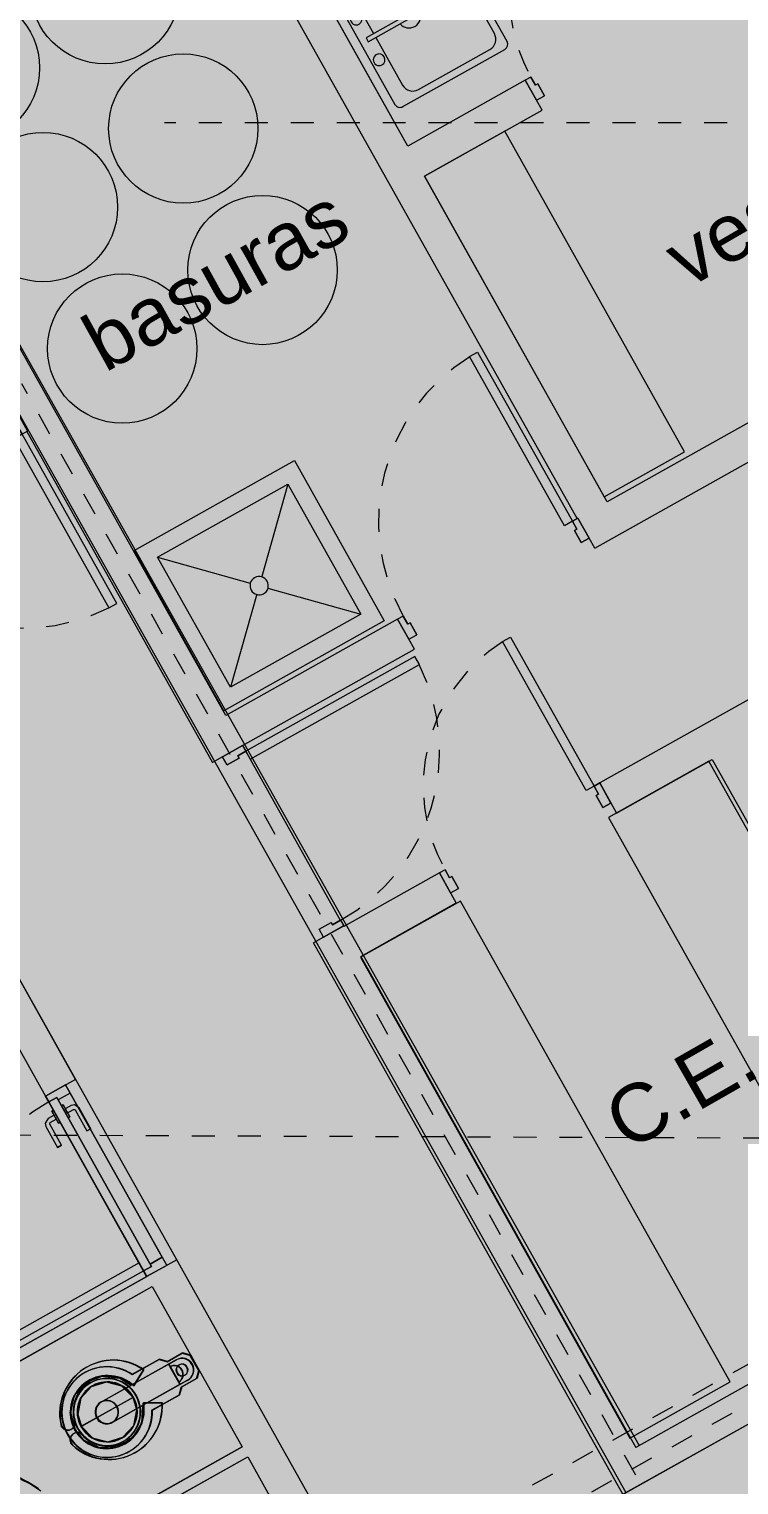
# Model space of a CAD drawing. Header units: metres. Extents: x -11.7 to 73.2, y 41.7 to 99.3.
# Drawn here: x -0.09 to 3, y 49.91 to 56.25 of the extents above; entities that cross this region are included whole.
import ezdxf

# ---------------------------------------------------------------- set-up
doc = ezdxf.new("R2010")
doc.units = ezdxf.units.M
for name, pattern in [('Dash dot', [0.015875, 0.00635, -0.004763, 0, -0.004763]), ('LineaDiscontinua-1_5mm', [0.003, 0.0015, -0.0015]), ('LíneaDeRejilla', [0.021, 0.012, -0.003, 0.003, -0.003]), ('Oculto', [0.006, 0.004, -0.002])]:
    doc.linetypes.add(name, pattern=pattern)
for name, color, linetype, lineweight in [('A-DETL', 3, 'Continuous', 5), ('A-DETL-3', 151, 'Continuous', 5), ('A-DETL-GENF', 92, 'Continuous', 5), ('A-DETL-LNOC', 90, 'Oculto', 5), ('A-GENM', 13, 'Continuous', 5), ('A-MURO', 113, 'Continuous', 9), ('A-MURO-ACHU', 111, 'Continuous', 9), ('A-PISO', 51, 'Continuous', 9), ('A-PISO-ACHU', 8, 'Continuous', 9), ('A-PUER', 31, 'Continuous', 5), ('A-PUER-MARC', 31, 'Continuous', 5), ('A-TEXT-NOTA', 2, 'Continuous', 5), ('A-WALL', 113, 'Continuous', 18), ('H-HID-APAR', 6, 'Continuous', 5), ('S-REJI', 1, 'Continuous', 5)]:
    doc.layers.add(name, color=color, linetype=linetype, lineweight=lineweight)
doc.styles.add('Arial_3', font='arial.ttf', dxfattribs={"height": 0.25})

# ---------------------------------------------------------------- blocks, each defined once
blk = doc.blocks.new('Puerta-Batiente-HojaLisa - 900x2200-1042033-Nivel 1')
at = {"layer": 'A-PUER'}
for p, q in [((-0.382, 0.919), (-0.422, 0.919)), ((-0.422, 0.919), (-0.422, 0.075)), ((-0.382, 0.075), (-0.382, 0.919)), ((-0.422, 0.075), (-0.382, 0.075)), ((0.422, 0.075), (-0.422, 0.075)), ((-0.422, 0.075), (-0.422, 0.075)), ((-0.422, 0.075), (0.422, 0.075)), ((-0.422, 0.075), (-0.422, 0.035)), ((-0.422, 0.075), (-0.422, 0.035)), ((0.422, 0.075), (0.422, 0.075)), ((0.422, 0.035), (0.422, 0.075)), ((0.422, 0.075), (0.422, 0.035)), ((0.422, 0.035), (-0.422, 0.035)), ((-0.422, 0.035), (-0.422, 0.035)), ((-0.422, 0.035), (0.422, 0.035)), ((0.422, 0.035), (0.422, 0.035))]:
    blk.add_line(p, q, dxfattribs=at)
at = {"layer": 'A-PUER', "linetype": 'LineaDiscontinua-1_5mm'}
blk.add_arc((-0.422, 0.075), 0.844, 360, 87.28354, dxfattribs=at)
at = {"layer": 'A-PUER-MARC'}
for p, q in [((-0.45, -0.025), (-0.45, 0.075)), ((-0.45, 0.075), (-0.422, 0.075)), ((-0.45, -0.025), (-0.45, 0.075)), ((-0.45, 0.075), (-0.45, 0.075)), ((-0.45, 0.075), (0.45, 0.075)), ((-0.422, 0.075), (-0.422, 0.035)), ((0.422, 0.075), (-0.422, 0.075)), ((-0.422, 0.075), (-0.422, 0.075)), ((-0.422, 0.075), (-0.422, 0.035)), ((0.422, 0.075), (0.422, 0.075)), ((0.45, 0.075), (0.422, 0.075)), ((0.422, 0.075), (0.422, 0.035)), ((0.422, 0.035), (0.422, 0.075)), ((0.45, 0.075), (0.45, -0.025)), ((0.45, 0.075), (0.45, 0.075)), ((0.45, 0.075), (0.45, -0.025)), ((-0.422, 0.035), (-0.41, 0.035)), ((-0.422, 0.035), (-0.422, 0.035)), ((-0.422, 0.035), (0.422, 0.035)), ((-0.41, 0.035), (-0.41, -0.025)), ((-0.41, 0.035), (-0.41, -0.025)), ((0.41, 0.035), (-0.41, 0.035)), ((-0.41, 0.035), (-0.41, 0.035)), ((0.41, 0.035), (0.41, 0.035)), ((0.41, -0.025), (0.41, 0.035)), ((0.422, 0.035), (0.41, 0.035)), ((0.41, -0.025), (0.41, 0.035)), ((0.422, 0.035), (0.422, 0.035)), ((-0.41, -0.025), (-0.45, -0.025)), ((0.45, -0.025), (-0.45, -0.025)), ((-0.45, -0.025), (-0.45, -0.025)), ((-0.41, -0.025), (-0.41, -0.025)), ((-0.41, -0.025), (0.41, -0.025)), ((0.41, -0.025), (0.45, -0.025)), ((0.41, -0.025), (0.41, -0.025)), ((0.45, -0.025), (0.45, -0.025))]:
    blk.add_line(p, q, dxfattribs=at)
blk = doc.blocks.new('Manija-Horizontal-SinCerradura - 120-1041476-Nivel 1')
at = {"layer": 'A-PUER'}
for p, q in [((0.12, 0), (0.12, -0.008)), ((0.12, 0), (0.18, 0)), ((0.18, 0), (0.12, 0)), ((0.18, -0.008), (0.18, 0)), ((0.12, -0.008), (0.18, -0.008)), ((0.18, -0.008), (0.12, -0.008)), ((0.14, -0.008), (0.14, -0.038)), ((0.14, -0.008), (0.16, -0.008)), ((0.16, -0.008), (0.14, -0.008)), ((0.16, -0.038), (0.16, -0.008)), ((0.27, -0.043), (0.165, -0.043)), ((0.165, -0.063), (0.27, -0.063)), ((0.27, -0.063), (0.27, -0.043)), ((0.27, -0.043), (0.27, -0.063))]:
    blk.add_line(p, q, dxfattribs=at)
at = {"layer": 'A-PUER', "flags": 128}
for points in [[(0.14, -0.038), (0.1515, -0.059), (0.165, -0.063)], [(0.165, -0.043), (0.1608, -0.0407), (0.16, -0.038)]]:
    blk.add_lwpolyline(points, dxfattribs=at)
blk = doc.blocks.new('Manija-Horizontal-SinCerradura - 120-1041475-Nivel 1')
at = {"layer": 'A-PUER'}
for p, q in [((0.12, 0.008), (0.12, 0)), ((0.12, 0.008), (0.18, 0.008)), ((0.18, 0.008), (0.12, 0.008)), ((0.12, 0), (0.18, 0)), ((0.18, 0), (0.12, 0)), ((0.14, 0.038), (0.14, 0.008)), ((0.14, 0.008), (0.16, 0.008)), ((0.16, 0.008), (0.14, 0.008)), ((0.16, 0.008), (0.16, 0.038)), ((0.27, 0.063), (0.165, 0.063)), ((0.165, 0.043), (0.27, 0.043)), ((0.18, 0), (0.18, 0.008)), ((0.27, 0.063), (0.27, 0.043)), ((0.27, 0.043), (0.27, 0.063))]:
    blk.add_line(p, q, dxfattribs=at)
at = {"layer": 'A-PUER', "flags": 128}
for points in [[(0.165, 0.063), (0.144, 0.0515), (0.14, 0.038)], [(0.16, 0.038), (0.1623, 0.0422), (0.165, 0.043)]]:
    blk.add_lwpolyline(points, dxfattribs=at)
blk = doc.blocks.new('Puerta-Batiente-HojaLisa - 600x1_400-1274801-Nivel 1')
at = {"layer": 'A-PUER'}
for p, q in [((0.272, 0.015), (-0.272, 0.015)), ((-0.272, 0.015), (-0.272, 0.015)), ((-0.272, 0.015), (0.272, 0.015)), ((-0.272, 0.015), (-0.272, -0.025)), ((-0.272, 0.015), (-0.272, -0.025)), ((0.272, 0.015), (0.272, 0.015)), ((0.272, -0.025), (0.272, 0.015)), ((0.272, 0.015), (0.272, -0.025)), ((-0.272, -0.569), (-0.272, -0.025)), ((-0.272, -0.025), (-0.232, -0.025)), ((0.272, -0.025), (-0.272, -0.025)), ((-0.272, -0.025), (-0.272, -0.025)), ((-0.272, -0.025), (0.272, -0.025)), ((-0.232, -0.025), (-0.232, -0.569)), ((0.272, -0.025), (0.272, -0.025)), ((-0.232, -0.569), (-0.272, -0.569))]:
    blk.add_line(p, q, dxfattribs=at)
at = {"layer": 'A-PUER', "linetype": 'LineaDiscontinua-1_5mm'}
blk.add_arc((-0.272, -0.025), 0.544, 274.21673, 0, dxfattribs=at)
at = {"layer": 'A-PUER-MARC'}
for p, q in [((-0.3, -0.025), (-0.3, 0.075)), ((-0.3, 0.075), (-0.26, 0.075)), ((-0.3, -0.025), (-0.3, 0.075)), ((-0.3, 0.075), (-0.3, 0.075)), ((-0.3, 0.075), (0.3, 0.075)), ((-0.26, 0.075), (-0.26, 0.015)), ((-0.26, 0.075), (-0.26, 0.075)), ((-0.26, 0.075), (-0.26, 0.015)), ((0.26, 0.075), (-0.26, 0.075)), ((0.26, 0.015), (0.26, 0.075)), ((0.3, 0.075), (0.26, 0.075)), ((0.26, 0.075), (0.26, 0.075)), ((0.26, 0.015), (0.26, 0.075)), ((0.3, 0.075), (0.3, 0.075)), ((0.3, 0.075), (0.3, -0.025)), ((0.3, 0.075), (0.3, -0.025)), ((-0.26, 0.015), (-0.272, 0.015)), ((-0.272, 0.015), (-0.272, -0.025)), ((-0.272, 0.015), (-0.272, 0.015)), ((-0.272, 0.015), (-0.272, -0.025)), ((0.272, 0.015), (-0.272, 0.015)), ((-0.26, 0.015), (-0.26, 0.015)), ((-0.26, 0.015), (0.26, 0.015)), ((0.26, 0.015), (0.26, 0.015)), ((0.26, 0.015), (0.272, 0.015)), ((0.272, 0.015), (0.272, 0.015)), ((0.272, 0.015), (0.272, -0.025)), ((0.272, -0.025), (0.272, 0.015)), ((-0.272, -0.025), (-0.3, -0.025)), ((-0.3, -0.025), (-0.3, -0.025)), ((0.3, -0.025), (-0.3, -0.025)), ((-0.272, -0.025), (-0.272, -0.025)), ((-0.272, -0.025), (0.272, -0.025)), ((0.272, -0.025), (0.272, -0.025)), ((0.272, -0.025), (0.3, -0.025)), ((0.3, -0.025), (0.3, -0.025))]:
    blk.add_line(p, q, dxfattribs=at)
blk = doc.blocks.new('M_Water Closet - Flush Valve - Floor Mounted - Public - 6_1 Lpf-1196154-Nivel 1')
at = {"layer": 'H-HID-APAR'}
for p, q in [((-0.0381, 0), (-0.0635, -0.0254)), ((-0.0635, -0.0254), (-0.0381, 0)), ((-0.0635, -0.0254), (-0.0635, -0.1016)), ((-0.0635, -0.1016), (-0.0635, -0.0254)), ((-0.0635, -0.0254), (-0.0635, -0.0254)), ((0.0381, 0), (-0.0381, 0)), ((-0.0381, 0), (0.0381, 0)), ((-0.0381, 0), (-0.0381, 0)), ((0.0635, -0.0254), (0.0381, 0)), ((0.0381, 0), (0.0635, -0.0254)), ((0.0381, 0), (0.0381, 0)), ((0.0635, -0.1016), (0.0635, -0.0254)), ((0.0635, -0.0254), (0.0635, -0.1016)), ((0.0635, -0.0254), (0.0635, -0.0254)), ((-0.0635, -0.1016), (-0.0889, -0.127)), ((-0.0889, -0.127), (-0.0635, -0.1016)), ((-0.0635, -0.1016), (-0.0635, -0.1016)), ((-0.0508, -0.2877), (-0.0508, -0.0635)), ((-0.0508, -0.0635), (-0.0508, -0.1016)), ((-0.0508, -0.4382), (-0.0508, -0.1016)), ((-0.0508, -0.1016), (0.0508, -0.1016)), ((-0.0508, -0.1016), (-0.0508, -0.1016)), ((-0.0508, -0.1016), (-0.0381, -0.1016)), ((-0.0381, -0.1016), (0.0381, -0.1016)), ((0.0381, -0.1016), (0.0508, -0.1016)), ((0.0508, -0.0635), (0.0508, -0.2877)), ((0.0508, -0.1016), (0.0508, -0.0635)), ((0.0508, -0.1016), (0.0508, -0.4382)), ((0.0508, -0.1016), (0.0508, -0.1016)), ((0.0889, -0.127), (0.0635, -0.1016)), ((0.0635, -0.1016), (0.0889, -0.127)), ((0.0635, -0.1016), (0.0635, -0.1016)), ((-0.0889, -0.127), (-0.0889, -0.2625)), ((-0.0889, -0.2625), (-0.0889, -0.127)), ((-0.0889, -0.127), (-0.0889, -0.127)), ((0.0889, -0.2625), (0.0889, -0.127)), ((0.0889, -0.127), (0.0889, -0.2625)), ((0.0889, -0.127), (0.0889, -0.127)), ((-0.0429, -0.281), (-0.0825, -0.2088)), ((-0.0825, -0.2088), (-0.0429, -0.281)), ((-0.0825, -0.2088), (-0.0825, -0.2088)), ((0.0826, -0.2088), (0.0429, -0.281)), ((0.0429, -0.281), (0.0826, -0.2088)), ((0.0826, -0.2088), (0.0826, -0.2088)), ((-0.0889, -0.2625), (-0.0889, -0.2625)), ((-0.0508, -0.4382), (-0.0508, -0.2877)), ((-0.0429, -0.281), (-0.0429, -0.281)), ((0.0429, -0.281), (0.0429, -0.281)), ((0.0508, -0.2877), (0.0508, -0.4382)), ((0.0889, -0.2625), (0.0889, -0.2625)), ((-0.0324, -0.5807), (-0.0324, -0.5807)), ((0.0324, -0.5807), (0.0324, -0.5807))]:
    blk.add_line(p, q, dxfattribs=at)
at = {"layer": 'H-HID-APAR', "flags": 128}
for points in [[(0, -0.5969), (-0.0747, -0.5782), (-0.1318, -0.5266), (-0.1579, -0.4542), (-0.1469, -0.378), (-0.1013, -0.3159), (-0.0508, -0.2877)], [(0, -0.3064), (-0.067, -0.325), (-0.1149, -0.3754), (-0.13, -0.4434), (-0.1079, -0.5093), (-0.055, -0.5545), (0, -0.5667)], [(0.0508, -0.2877), (0.1156, -0.3293), (0.1532, -0.3965), (0.1548, -0.4735), (0.1199, -0.5422), (0.0569, -0.5864), (0, -0.5969)], [(0, -0.3064), (0, -0.5667)], [(0, -0.5667), (0.067, -0.5481), (0.1149, -0.4977), (0.13, -0.4298), (0.1079, -0.3638), (0.055, -0.3186), (0, -0.3064)]]:
    blk.add_lwpolyline(points, dxfattribs=at)
at = {"layer": 'H-HID-APAR'}
for centre, radius, start, end in [((0, -0.0635), 0.0508, 0, 180), ((0, -0.0635), 0.0508, 0, 180), ((0, -0.0635), 0.0254, 360, 180), ((0, -0.0635), 0.0254, 0, 180), ((0, -0.1016), 0.0381, 0, 180), ((0, -0.0635), 0.0254, 180, 360), ((0, -0.0635), 0.0254, 180, 0), ((0.0187, -0.4177), 0.2322, 115.8609, 252.57414), ((0.0187, -0.4177), 0.2322, 115.8609, 252.57414), ((-0.0187, -0.4177), 0.2322, 287.42586, 64.1391), ((-0.0187, -0.4177), 0.2322, 287.42586, 64.1391), ((0, -0.4382), 0.1969, 116.84721, 63.15279), ((0, -0.4382), 0.1969, 116.84721, 63.15279), ((0, -0.4382), 0.1588, 108.66292, 270), ((0.0024, -0.4294), 0.1552, 106.96329, 257.03671), ((0.0024, -0.4294), 0.1552, 106.96329, 257.03671), ((0, -0.4382), 0.146, 0, 180), ((0, -0.4382), 0.1461, 360, 180), ((0, -0.4366), 0.1302, 90, 270), ((0, -0.4382), 0.1587, 270, 71.33708), ((0, -0.4366), 0.1302, 270, 90), ((-0.0024, -0.4294), 0.1552, 282.96329, 73.03671), ((-0.0024, -0.4294), 0.1552, 282.96329, 73.03671), ((0, -0.4382), 0.146, 180, 0), ((0, -0.4382), 0.1461, 180, 360), ((0, -0.4382), 0.0508, 180, 0), ((0, -0.4382), 0.0508, 180, 0), ((0, -0.4382), 0.05, 360, 180), ((0, -0.4382), 0.05, 0, 180), ((0, -0.4382), 0.05, 180, 360), ((0, -0.4382), 0.05, 180, 0), ((-0.0416, -0.61), 0.0307, 252.57414, 72.57414), ((-0.0416, -0.61), 0.0307, 252.57414, 72.57414), ((0.0416, -0.61), 0.0307, 107.42586, 287.42586), ((0.0416, -0.61), 0.0307, 107.42586, 287.42586)]:
    blk.add_arc(centre, radius, start, end, dxfattribs=at)
blk = doc.blocks.new('Puerta-Batiente-ConVentanaSuperior - 900x2200-HojaConDilataciones_3_-V19-Nivel 1')
at = {"layer": 'A-PUER'}
for p, q in [((-0.382, 0.919), (-0.422, 0.919)), ((-0.422, 0.919), (-0.422, 0.075)), ((-0.382, 0.075), (-0.382, 0.919)), ((-0.422, 0.075), (-0.382, 0.075))]:
    blk.add_line(p, q, dxfattribs=at)
at = {"layer": 'A-PUER', "linetype": 'LineaDiscontinua-1_5mm'}
blk.add_arc((-0.422, 0.075), 0.844, 360, 87.28354, dxfattribs=at)
at = {"layer": 'A-PUER-MARC', "lineweight": 9}
for p, q in [((-0.45, -0.025), (-0.45, 0.075)), ((-0.45, 0.075), (-0.422, 0.075)), ((-0.422, 0.075), (-0.422, 0.035)), ((0.422, 0.035), (0.422, 0.075)), ((0.422, 0.075), (0.45, 0.075)), ((0.45, 0.075), (0.45, -0.025)), ((-0.422, 0.035), (-0.41, 0.035)), ((-0.41, 0.035), (-0.41, -0.025)), ((0.41, 0.035), (0.422, 0.035)), ((0.41, -0.025), (0.41, 0.035)), ((-0.41, -0.025), (-0.45, -0.025)), ((0.45, -0.025), (0.41, -0.025))]:
    blk.add_line(p, q, dxfattribs=at)
at = {"layer": 'A-PUER-MARC'}
for p, q in [((-0.45, 0.075), (-0.422, 0.075)), ((-0.45, 0.075), (-0.45, 0.075)), ((-0.45, -0.025), (-0.45, 0.075)), ((-0.422, 0.075), (-0.422, 0.075)), ((-0.422, 0.035), (-0.422, 0.075)), ((0.422, 0.075), (0.45, 0.075)), ((0.422, 0.075), (0.422, 0.075)), ((0.422, 0.075), (0.422, 0.035)), ((0.45, 0.075), (0.45, 0.075)), ((0.45, -0.025), (0.45, 0.075)), ((-0.41, 0.035), (-0.422, 0.035)), ((-0.422, 0.035), (-0.422, 0.035)), ((-0.41, -0.025), (-0.41, 0.035)), ((-0.41, 0.035), (-0.41, 0.035)), ((0.41, -0.025), (0.41, 0.035)), ((0.422, 0.035), (0.41, 0.035)), ((0.41, 0.035), (0.41, 0.035)), ((0.422, 0.035), (0.422, 0.035)), ((-0.45, -0.025), (-0.45, -0.025)), ((-0.41, -0.025), (-0.45, -0.025)), ((-0.41, -0.025), (-0.41, -0.025)), ((0.41, -0.025), (0.41, -0.025)), ((0.45, -0.025), (0.41, -0.025)), ((0.45, -0.025), (0.45, -0.025))]:
    blk.add_line(p, q, dxfattribs=at)
blk = doc.blocks.new('2D-DilatacionPuertas - Lineal-V20-Nivel 1')
at = {"layer": 'A-GENM'}
blk.add_line((-0.0003, 51.5805), (0.4124, 50.8443), dxfattribs=at)
blk = doc.blocks.new('Puerta-Batiente-HojaLisa - 600x1_400-V14-Nivel 1')
at = {"layer": 'A-PUER'}
for p, q in [((-0.272, -0.569), (-0.272, -0.025)), ((-0.272, -0.025), (-0.232, -0.025)), ((-0.232, -0.025), (-0.232, -0.569)), ((-0.232, -0.569), (-0.272, -0.569))]:
    blk.add_line(p, q, dxfattribs=at)
at = {"layer": 'A-PUER', "linetype": 'LineaDiscontinua-1_5mm'}
blk.add_arc((-0.272, -0.025), 0.544, 274.21673, 0, dxfattribs=at)
at = {"layer": 'A-PUER-MARC', "lineweight": 9}
for p, q in [((-0.26, 0.075), (-0.3, 0.075)), ((-0.3, 0.075), (-0.3, -0.025)), ((-0.26, 0.015), (-0.26, 0.075)), ((0.3, 0.075), (0.26, 0.075)), ((0.26, 0.075), (0.26, 0.015)), ((0.3, -0.025), (0.3, 0.075)), ((-0.272, -0.025), (-0.272, 0.015)), ((-0.272, 0.015), (-0.26, 0.015)), ((0.26, 0.015), (0.272, 0.015)), ((0.272, 0.015), (0.272, -0.025)), ((-0.3, -0.025), (-0.272, -0.025)), ((0.272, -0.025), (0.3, -0.025))]:
    blk.add_line(p, q, dxfattribs=at)
at = {"layer": 'A-PUER-MARC'}
for p, q in [((-0.3, -0.025), (-0.3, 0.075)), ((-0.3, 0.075), (-0.26, 0.075)), ((-0.3, 0.075), (-0.3, 0.075)), ((-0.26, 0.075), (-0.26, 0.015)), ((-0.26, 0.075), (-0.26, 0.075)), ((0.26, 0.015), (0.26, 0.075)), ((0.3, 0.075), (0.26, 0.075)), ((0.26, 0.075), (0.26, 0.075)), ((0.3, 0.075), (0.3, 0.075)), ((0.3, 0.075), (0.3, -0.025)), ((-0.26, 0.015), (-0.272, 0.015)), ((-0.272, 0.015), (-0.272, -0.025)), ((-0.272, 0.015), (-0.272, 0.015)), ((-0.26, 0.015), (-0.26, 0.015)), ((0.26, 0.015), (0.26, 0.015)), ((0.26, 0.015), (0.272, 0.015)), ((0.272, 0.015), (0.272, 0.015)), ((0.272, -0.025), (0.272, 0.015)), ((-0.272, -0.025), (-0.3, -0.025)), ((-0.3, -0.025), (-0.3, -0.025)), ((-0.272, -0.025), (-0.272, -0.025)), ((0.272, -0.025), (0.272, -0.025)), ((0.272, -0.025), (0.3, -0.025)), ((0.3, -0.025), (0.3, -0.025))]:
    blk.add_line(p, q, dxfattribs=at)
blk = doc.blocks.new('M_Water Closet - Flush Valve - Floor Mounted - Public - 6_1 Lpf-V12-Nivel 1')
at = {"layer": 'H-HID-APAR'}
for p, q in [((-0.0381, 0), (-0.0635, -0.0254)), ((-0.0635, -0.0254), (-0.0381, 0)), ((-0.0635, -0.0254), (-0.0635, -0.1016)), ((-0.0635, -0.1016), (-0.0635, -0.0254)), ((-0.0635, -0.0254), (-0.0635, -0.0254)), ((0.0381, 0), (-0.0381, 0)), ((-0.0381, 0), (0.0381, 0)), ((-0.0381, 0), (-0.0381, 0)), ((0.0635, -0.0254), (0.0381, 0)), ((0.0381, 0), (0.0635, -0.0254)), ((0.0381, 0), (0.0381, 0)), ((0.0635, -0.1016), (0.0635, -0.0254)), ((0.0635, -0.0254), (0.0635, -0.1016)), ((0.0635, -0.0254), (0.0635, -0.0254)), ((-0.0635, -0.1016), (-0.0889, -0.127)), ((-0.0889, -0.127), (-0.0635, -0.1016)), ((-0.0635, -0.1016), (-0.0635, -0.1016)), ((-0.0508, -0.2877), (-0.0508, -0.0635)), ((-0.0508, -0.0635), (-0.0508, -0.1016)), ((-0.0508, -0.4382), (-0.0508, -0.1016)), ((-0.0508, -0.1016), (0.0508, -0.1016)), ((-0.0508, -0.1016), (-0.0508, -0.1016)), ((-0.0508, -0.1016), (-0.0381, -0.1016)), ((-0.0381, -0.1016), (0.0381, -0.1016)), ((0.0381, -0.1016), (0.0508, -0.1016)), ((0.0508, -0.0635), (0.0508, -0.2877)), ((0.0508, -0.1016), (0.0508, -0.0635)), ((0.0508, -0.1016), (0.0508, -0.4382)), ((0.0508, -0.1016), (0.0508, -0.1016)), ((0.0889, -0.127), (0.0635, -0.1016)), ((0.0635, -0.1016), (0.0889, -0.127)), ((0.0635, -0.1016), (0.0635, -0.1016)), ((-0.0889, -0.127), (-0.0889, -0.2625)), ((-0.0889, -0.2625), (-0.0889, -0.127)), ((-0.0889, -0.127), (-0.0889, -0.127)), ((0.0889, -0.2625), (0.0889, -0.127)), ((0.0889, -0.127), (0.0889, -0.2625)), ((0.0889, -0.127), (0.0889, -0.127)), ((-0.0429, -0.281), (-0.0825, -0.2088)), ((-0.0825, -0.2088), (-0.0429, -0.281)), ((-0.0825, -0.2088), (-0.0825, -0.2088)), ((0.0826, -0.2088), (0.0429, -0.281)), ((0.0429, -0.281), (0.0826, -0.2088)), ((0.0826, -0.2088), (0.0826, -0.2088)), ((-0.0889, -0.2625), (-0.0889, -0.2625)), ((-0.0508, -0.4382), (-0.0508, -0.2877)), ((-0.0429, -0.281), (-0.0429, -0.281)), ((0.0429, -0.281), (0.0429, -0.281)), ((0.0508, -0.2877), (0.0508, -0.4382)), ((0.0889, -0.2625), (0.0889, -0.2625)), ((-0.0324, -0.5807), (-0.0324, -0.5807)), ((0.0324, -0.5807), (0.0324, -0.5807))]:
    blk.add_line(p, q, dxfattribs=at)
at = {"layer": 'H-HID-APAR', "flags": 128}
for points in [[(0, -0.5969), (-0.0747, -0.5782), (-0.1318, -0.5266), (-0.1579, -0.4542), (-0.1469, -0.378), (-0.1013, -0.3159), (-0.0508, -0.2877)], [(0, -0.3064), (-0.067, -0.325), (-0.1149, -0.3754), (-0.13, -0.4434), (-0.1079, -0.5093), (-0.055, -0.5545), (0, -0.5667)], [(0.0508, -0.2877), (0.1156, -0.3293), (0.1532, -0.3965), (0.1548, -0.4735), (0.1199, -0.5422), (0.0569, -0.5864), (0, -0.5969)], [(0, -0.3064), (0, -0.5667)], [(0, -0.5667), (0.067, -0.5481), (0.1149, -0.4977), (0.13, -0.4298), (0.1079, -0.3638), (0.055, -0.3186), (0, -0.3064)]]:
    blk.add_lwpolyline(points, dxfattribs=at)
at = {"layer": 'H-HID-APAR'}
for centre, radius, start, end in [((0, -0.0635), 0.0508, 0, 180), ((0, -0.0635), 0.0508, 0, 180), ((0, -0.0635), 0.0254, 360, 180), ((0, -0.0635), 0.0254, 0, 180), ((0, -0.1016), 0.0381, 0, 180), ((0, -0.0635), 0.0254, 180, 360), ((0, -0.0635), 0.0254, 180, 0), ((0.0187, -0.4177), 0.2322, 115.8609, 252.57414), ((0.0187, -0.4177), 0.2322, 115.8609, 252.57414), ((-0.0187, -0.4177), 0.2322, 287.42586, 64.1391), ((-0.0187, -0.4177), 0.2322, 287.42586, 64.1391), ((0, -0.4382), 0.1969, 116.84721, 63.15279), ((0, -0.4382), 0.1969, 116.84721, 63.15279), ((0, -0.4382), 0.1588, 108.66292, 270), ((0.0024, -0.4294), 0.1552, 106.96329, 257.03671), ((0.0024, -0.4294), 0.1552, 106.96329, 257.03671), ((0, -0.4382), 0.146, 0, 180), ((0, -0.4382), 0.1461, 360, 180), ((0, -0.4366), 0.1302, 90, 270), ((0, -0.4382), 0.1587, 270, 71.33708), ((0, -0.4366), 0.1302, 270, 90), ((-0.0024, -0.4294), 0.1552, 282.96329, 73.03671), ((-0.0024, -0.4294), 0.1552, 282.96329, 73.03671), ((0, -0.4382), 0.146, 180, 0), ((0, -0.4382), 0.1461, 180, 360), ((0, -0.4382), 0.0508, 180, 0), ((0, -0.4382), 0.0508, 180, 0), ((0, -0.4382), 0.05, 360, 180), ((0, -0.4382), 0.05, 0, 180), ((0, -0.4382), 0.05, 180, 360), ((0, -0.4382), 0.05, 180, 0), ((-0.0416, -0.61), 0.0307, 252.57414, 72.57414), ((-0.0416, -0.61), 0.0307, 252.57414, 72.57414), ((0.0416, -0.61), 0.0307, 107.42586, 287.42586), ((0.0416, -0.61), 0.0307, 107.42586, 287.42586)]:
    blk.add_arc(centre, radius, start, end, dxfattribs=at)
blk = doc.blocks.new('Puerta-Batiente-HojaLisa - 900x2200-V1-Nivel 1')
at = {"layer": 'A-PUER'}
for p, q in [((-0.422, -0.919), (-0.422, -0.075)), ((-0.422, -0.075), (-0.382, -0.075)), ((-0.382, -0.075), (-0.382, -0.919)), ((-0.382, -0.919), (-0.422, -0.919))]:
    blk.add_line(p, q, dxfattribs=at)
at = {"layer": 'A-PUER', "linetype": 'LineaDiscontinua-1_5mm'}
blk.add_arc((-0.422, -0.075), 0.844, 272.71646, 0, dxfattribs=at)
at = {"layer": 'A-PUER-MARC', "lineweight": 9}
for p, q in [((-0.41, 0.025), (-0.45, 0.025)), ((-0.45, 0.025), (-0.45, -0.075)), ((-0.41, -0.035), (-0.41, 0.025)), ((0.45, 0.025), (0.41, 0.025)), ((0.41, 0.025), (0.41, -0.035)), ((0.45, -0.075), (0.45, 0.025)), ((-0.422, -0.075), (-0.422, -0.035)), ((-0.422, -0.035), (-0.41, -0.035)), ((0.41, -0.035), (0.422, -0.035)), ((0.422, -0.035), (0.422, -0.075)), ((-0.45, -0.075), (-0.422, -0.075)), ((0.422, -0.075), (0.45, -0.075))]:
    blk.add_line(p, q, dxfattribs=at)
at = {"layer": 'A-PUER-MARC'}
for p, q in [((-0.45, -0.075), (-0.45, 0.025)), ((-0.45, 0.025), (-0.41, 0.025)), ((-0.45, 0.025), (-0.45, 0.025)), ((-0.41, 0.025), (-0.41, -0.035)), ((-0.41, 0.025), (-0.41, 0.025)), ((0.41, -0.035), (0.41, 0.025)), ((0.45, 0.025), (0.41, 0.025)), ((0.41, 0.025), (0.41, 0.025)), ((0.45, 0.025), (0.45, 0.025)), ((0.45, 0.025), (0.45, -0.075)), ((-0.41, -0.035), (-0.422, -0.035)), ((-0.422, -0.035), (-0.422, -0.075)), ((-0.422, -0.035), (-0.422, -0.035)), ((-0.41, -0.035), (-0.41, -0.035)), ((0.41, -0.035), (0.41, -0.035)), ((0.41, -0.035), (0.422, -0.035)), ((0.422, -0.035), (0.422, -0.035)), ((0.422, -0.075), (0.422, -0.035)), ((-0.422, -0.075), (-0.45, -0.075)), ((-0.45, -0.075), (-0.45, -0.075)), ((-0.422, -0.075), (-0.422, -0.075)), ((0.422, -0.075), (0.422, -0.075)), ((0.422, -0.075), (0.45, -0.075)), ((0.45, -0.075), (0.45, -0.075))]:
    blk.add_line(p, q, dxfattribs=at)
blk = doc.blocks.new('Puerta-Batiente-HojaLisa - 800x2200-V6-Nivel 1')
at = {"layer": 'A-PUER'}
for p, q in [((-0.372, -0.819), (-0.372, -0.075)), ((-0.372, -0.075), (-0.332, -0.075)), ((-0.332, -0.075), (-0.332, -0.819)), ((-0.332, -0.819), (-0.372, -0.819))]:
    blk.add_line(p, q, dxfattribs=at)
at = {"layer": 'A-PUER', "linetype": 'LineaDiscontinua-1_5mm'}
blk.add_arc((-0.372, -0.075), 0.744, 273.0819, 0, dxfattribs=at)
at = {"layer": 'A-PUER-MARC', "lineweight": 9}
for p, q in [((-0.36, 0.025), (-0.4, 0.025)), ((-0.4, 0.025), (-0.4, -0.075)), ((-0.36, -0.035), (-0.36, 0.025)), ((0.4, 0.025), (0.36, 0.025)), ((0.36, 0.025), (0.36, -0.035)), ((0.4, -0.075), (0.4, 0.025)), ((-0.372, -0.075), (-0.372, -0.035)), ((-0.372, -0.035), (-0.36, -0.035)), ((0.36, -0.035), (0.372, -0.035)), ((0.372, -0.035), (0.372, -0.075)), ((-0.4, -0.075), (-0.372, -0.075)), ((0.372, -0.075), (0.4, -0.075))]:
    blk.add_line(p, q, dxfattribs=at)
at = {"layer": 'A-PUER-MARC'}
for p, q in [((-0.4, -0.075), (-0.4, 0.025)), ((-0.4, 0.025), (-0.36, 0.025)), ((-0.4, 0.025), (-0.4, 0.025)), ((-0.36, 0.025), (-0.36, -0.035)), ((-0.36, 0.025), (-0.36, 0.025)), ((0.36, -0.035), (0.36, 0.025)), ((0.4, 0.025), (0.36, 0.025)), ((0.36, 0.025), (0.36, 0.025)), ((0.4, 0.025), (0.4, 0.025)), ((0.4, 0.025), (0.4, -0.075)), ((-0.36, -0.035), (-0.372, -0.035)), ((-0.372, -0.035), (-0.372, -0.075)), ((-0.372, -0.035), (-0.372, -0.035)), ((-0.36, -0.035), (-0.36, -0.035)), ((0.36, -0.035), (0.36, -0.035)), ((0.36, -0.035), (0.372, -0.035)), ((0.372, -0.035), (0.372, -0.035)), ((0.372, -0.075), (0.372, -0.035)), ((-0.372, -0.075), (-0.4, -0.075)), ((-0.4, -0.075), (-0.4, -0.075)), ((-0.372, -0.075), (-0.372, -0.075)), ((0.372, -0.075), (0.372, -0.075)), ((0.372, -0.075), (0.4, -0.075)), ((0.4, -0.075), (0.4, -0.075))]:
    blk.add_line(p, q, dxfattribs=at)
blk = doc.blocks.new('M_Sink-Single-2D - 660 x 560mm-V5-Nivel 1')
at = {"layer": 'H-HID-APAR'}
for p, q in [((0.0017, 0.6496), (0.0017, 0.1404)), ((0.0017, 0.6496), (0.0017, 0.1404)), ((0.6363, 0.675), (0.0271, 0.675)), ((0.6363, 0.675), (0.0271, 0.675)), ((0.5791, 0.6433), (0.0842, 0.6433)), ((0.6617, 0.1404), (0.6617, 0.6496)), ((0.6617, 0.1404), (0.6617, 0.6496)), ((0.0334, 0.5925), (0.0334, 0.2357)), ((0.6299, 0.2357), (0.6299, 0.5925)), ((0.3412, 0.3563), (0.3222, 0.3563)), ((0.3222, 0.3563), (0.3222, 0.1468)), ((0.3412, 0.1468), (0.3412, 0.3563)), ((0.0842, 0.1849), (0.3222, 0.1849)), ((0.3222, 0.1468), (0.3412, 0.1468)), ((0.3412, 0.1849), (0.5791, 0.1849)), ((0.0271, 0.115), (0.6363, 0.115)), ((0.0271, 0.115), (0.6363, 0.115)), ((0.1018, 0.075), (0.7218, 0.075))]:
    blk.add_line(p, q, dxfattribs=at)
for centre, radius, start, end in [((0.0271, 0.6496), 0.0254, 90, 180), ((0.0271, 0.6496), 0.0254, 90, 180), ((0.0842, 0.5925), 0.0508, 90, 180), ((0.5791, 0.5925), 0.0508, 360, 90), ((0.6363, 0.6496), 0.0254, 0, 90), ((0.6363, 0.6496), 0.0254, 0, 90), ((0.3317, 0.3563), 0.0508, 360, 180), ((0.3317, 0.3563), 0.0508, 180, 259.19308), ((0.3317, 0.3563), 0.0508, 280.80692, 0), ((0.0842, 0.2357), 0.0508, 180, 270), ((0.5791, 0.2357), 0.0508, 270, 0), ((0.0271, 0.1404), 0.0254, 180, 270), ((0.0271, 0.1404), 0.0254, 180, 270), ((0.2301, 0.15), 0.0254, 360, 180), ((0.2301, 0.15), 0.0254, 180, 0), ((0.4333, 0.15), 0.0254, 360, 180), ((0.4333, 0.15), 0.0254, 180, 360), ((0.6363, 0.1404), 0.0254, 270, 360), ((0.6363, 0.1404), 0.0254, 270, 0)]:
    blk.add_arc(centre, radius, start, end, dxfattribs=at)
blk = doc.blocks.new('M_Shower Stall-2D - poceta canecas-1754434-Nivel 1')
at = {"layer": 'H-HID-APAR'}
for p, q in [((0, 0), (0, 0.8)), ((0, 0.8), (0.8, 0.8)), ((0.8, 0.8), (0.8, 0)), ((0.075, 0.725), (0.3711, 0.4289)), ((0.075, 0.075), (0.075, 0.725)), ((0.075, 0.725), (0.725, 0.725)), ((0.725, 0.725), (0.4289, 0.4289)), ((0.725, 0.725), (0.725, 0.075)), ((0.3724, 0.3724), (0.075, 0.075)), ((0.4276, 0.3724), (0.725, 0.075)), ((0.725, 0.075), (0.075, 0.075)), ((0.8, 0), (0, 0))]:
    blk.add_line(p, q, dxfattribs=at)
for start, end in [(360, 180), (180, 360)]:
    blk.add_arc((0.4, 0.4), 0.04, start, end, dxfattribs=at)
blk = doc.blocks.new('Mueble-LinosNOind parametrizado - tableros electricos-1646737-Nivel 1')
at = {"layer": 'A-DETL-GENF'}
blk.add_hatch(color=256, dxfattribs=at).paths.add_polyline_path([(2.4, 0), (2.4, -0.5), (0, -0.5), (0, 0)], flags=0)
for p, q in [((2.4, 0), (0, 0)), ((0, 0), (0, -0.5)), ((2.4, -0.5), (2.4, 0)), ((0, -0.5), (2.4, -0.5))]:
    blk.add_line(p, q, dxfattribs=at)
blk = doc.blocks.new('Mueble-LinosNOind parametrizado - lockers-1646864-Nivel 1')
at = {"layer": 'A-DETL-GENF'}
blk.add_hatch(color=256, dxfattribs=at).paths.add_polyline_path([(1.6, 0), (1.6, -0.4), (0, -0.4), (0, 0)], flags=0)
for p, q in [((1.6, 0), (0, 0)), ((0, 0), (0, -0.4)), ((1.6, -0.4), (1.6, 0)), ((0, -0.4), (1.6, -0.4))]:
    blk.add_line(p, q, dxfattribs=at)

msp = doc.modelspace()

# ---------------------------------------------------------------- hatches: boundary and pattern name
at = {"layer": 'A-DETL-GENF'}
msp.add_hatch(color=7, dxfattribs=at).paths.add_polyline_path([(-5.4735, 53.8751), (15.3911, 65.5707), (19.0044, 59.1246), (-1.8602, 47.429)], flags=0)
at = {"layer": 'A-MURO-ACHU', "lineweight": 5}
h = msp.add_hatch(color=256, dxfattribs=at)
h.paths.add_polyline_path([(2.4985, 49.8722), (2.4251, 50.003), (2.556, 50.0764), (4.0854, 50.9337), (4.2162, 51.0071), (4.3907, 51.1048), (4.464, 50.974)], flags=0)
h.paths.add_polyline_path([(5.8597, 51.7563), (5.7864, 51.8872), (5.9608, 51.985), (6.0917, 52.0583), (8.5158, 53.4171), (8.6466, 53.4905), (10.2604, 54.3951), (10.3912, 54.4684), (12.1053, 55.4292), (12.2362, 55.5026), (14.3603, 56.6933), (14.4912, 56.7666), (15.7996, 57.5001), (15.9305, 57.5734), (18.9311, 59.2554), (19.0044, 59.1246)], flags=0)
h = msp.add_hatch(color=256, dxfattribs=at)
h.paths.add_polyline_path([(2.0742, 56.0279), (2.1475, 55.897), (1.6359, 55.6103), (1.5626, 55.7411)], flags=0)
h.paths.add_polyline_path([(2.9165, 56.5001), (2.9899, 56.3692), (2.8453, 56.2882), (2.772, 56.4191), (2.7746, 56.4205), (2.9055, 56.4939)], flags=0)
h.paths.add_polyline_path([(4.1175, 57.1733), (4.1909, 57.0424), (3.6877, 56.7604), (3.6144, 56.8912)], flags=0)
h = msp.add_hatch(color=256, dxfattribs=at)
h.paths.add_polyline_path([(2.377, 53.9908), (2.3036, 54.1217), (2.4305, 54.1928), (3.3089, 54.6852), (3.3822, 54.5543)], flags=0)
h.paths.add_polyline_path([(0.8436, 53.1313), (0.7702, 53.2621), (1.5185, 53.6816), (1.5919, 53.5507)], flags=0)
h.paths.add_polyline_path([(6.8034, 56.472), (6.73, 56.6029), (6.8609, 56.6762), (7.6896, 57.1407), (7.7629, 57.0099)], flags=0)
h.paths.add_polyline_path([(4.1804, 55.0017), (4.107, 55.1326), (4.9854, 55.6249), (5.1163, 55.6983), (5.945, 56.1628), (6.0183, 56.032)], flags=0)
for points in [[(0.8866, 56.947), (1.5626, 55.7411), (1.6359, 55.6103), (2.4305, 54.1928), (2.3036, 54.1217), (2.2996, 54.1194), (0.7558, 56.8737)], [(2.8874, 53.0708), (3.0183, 53.1442), (4.2162, 51.0071), (4.0854, 50.9337)], [(0.4261, 50.8198), (0.4505, 50.7762), (-0.726, 50.1141), (-0.7696, 50.0896), (-0.794, 50.1332)], [(0.8416, 50.0785), (0.866, 50.0349), (-0.3122, 49.3752), (-0.3367, 49.4188)]]:
    msp.add_hatch(color=256, dxfattribs=at).paths.add_polyline_path(points, flags=0)
h = msp.add_hatch(color=256, dxfattribs=at)
h.paths.add_polyline_path([(2.556, 50.0764), (2.4251, 50.003), (1.1528, 52.2729), (1.2836, 52.3462), (1.2846, 52.3444), (1.358, 52.2135)], flags=0)
h.paths.add_polyline_path([(-0.7737, 56.0163), (0.7702, 53.2621), (0.8436, 53.1313), (0.7127, 53.0579), (-0.0949, 54.4987), (-0.092, 54.5003), (-0.1654, 54.6312), (-0.1683, 54.6296), (-0.9045, 55.943)], flags=0)
h = msp.add_hatch(color=256, dxfattribs=at)
h.paths.add_polyline_path([(6.8817, 55.3098), (6.8083, 55.4407), (7.3753, 55.7585), (7.4487, 55.6276), (7.3178, 55.5543)], flags=0)
h.paths.add_polyline_path([(2.4716, 52.8378), (2.3983, 52.9686), (6.1105, 55.0495), (6.1838, 54.9186), (4.8937, 54.1955), (4.7629, 54.1221), (3.0183, 53.1442), (2.8874, 53.0708)], flags=0)
h.paths.add_polyline_path([(1.358, 52.2135), (1.2846, 52.3444), (1.7004, 52.5775), (1.7738, 52.4466)], flags=0)
h = msp.add_hatch(color=256, dxfattribs=at)
h.paths.add_polyline_path([(0.1168, 51.6783), (-0.014, 51.6049), (-0.7542, 52.9255), (-0.8276, 53.0563), (-0.6967, 53.1296)], flags=0)
h.paths.add_polyline_path([(1.387, 49.4124), (1.2561, 49.339), (0.866, 50.0349), (0.8416, 50.0785), (0.4505, 50.7762), (0.4261, 50.8198), (0.5569, 50.8932)], flags=0)
h.paths.add_polyline_path([(-1.9464, 55.359), (-1.2101, 54.0455), (-1.1368, 53.9147), (-1.2676, 53.8413), (-2.0772, 55.2856)], flags=0)
at = {"layer": 'A-PISO-ACHU', "lineweight": 5}
h = msp.add_hatch(color=256, dxfattribs=at)
edge = h.paths.add_edge_path(flags=0)
edge.add_line((-11.7445, 67.4776), (-11.7445, 68.9916))
edge.add_line((-11.7445, 68.9916), (20.6801, 87.2404))
edge.add_line((20.6801, 87.2404), (42.7634, 99.3209))
edge.add_line((42.7634, 99.3209), (49.0143, 99.3209))
edge.add_line((49.0143, 99.3209), (22.1357, 84.6171))
edge.add_line((22.1357, 84.6171), (-8.4217, 67.4192))
edge.add_arc((-9.9695, 75.3717), 8.1018, 263.70195, 281.01358, ccw=False)
edge.add_arc((-12.5327, 60.5221), 7, 76.16032, 83.5347)
h.paths.add_polyline_path([(73.1577, 99.3209), (73.1577, 41.6604)], flags=0)
edge = h.paths.add_edge_path(flags=0)
edge.add_line((69.8508, 99.3209), (73.1577, 99.3209))
edge.add_line((65.9158, 97.1683), (69.8508, 99.3209))
edge = h.paths.add_edge_path(flags=0)
edge.add_line((73.1577, 51.9042), (73.1577, 50.9085))
edge.add_line((73.1577, 50.9085), (67.4094, 50.9125))
edge.add_line((67.4094, 50.9125), (67.406, 45.89))
edge.add_arc((67.7688, 48.868), 3, 197.80909, 263.05317, ccw=False)
edge.add_line((64.9126, 47.9505), (64.9265, 52.0568))
edge.add_arc((67.3569, 51.8382), 2.4403, 138.46961, 174.86173, ccw=False)
edge.add_line((65.5301, 53.4562), (67.4123, 55.1462))
edge.add_line((67.4123, 55.1462), (67.4382, 93.14))
edge.add_line((67.4382, 93.14), (65.5663, 94.5105))
edge.add_arc((67.872, 96.4299), 3, 186.29702, 219.77582, ccw=False)
edge.add_line((64.8901, 96.1008), (64.8898, 96.1793))
edge.add_line((64.8898, 96.1793), (64.8841, 98.083))
edge.add_arc((67.8714, 97.808), 3, 152.38667, 174.74085, ccw=False)
edge.add_arc((100.8135, 69.2922), 46.4949, 139.77062, 139.96788, ccw=False)
edge.add_line((65.3163, 99.3209), (73.1577, 99.3209))
edge.add_line((65.9178, 96.1564), (65.9158, 97.1683))
edge.add_arc((67.9002, 96.4214), 2, 187.61416, 217.58475)
edge.add_line((66.3153, 95.2015), (68.4157, 93.6638))
edge.add_line((68.4157, 93.6638), (68.4316, 51.911))
edge.add_line((68.4316, 51.911), (73.1577, 51.9042))
h.paths.add_polyline_path([(20.1051, 57.7169), (26.6837, 61.3986), (27.9973, 59.0622), (49.2365, 71.0357), (49.2365, 57.7169)], flags=0)
edge = h.paths.add_edge_path(flags=0)
edge.add_line((-5.7118, 46.0009), (54.4615, 46.0009))
edge.add_line((54.4615, 46.0009), (54.4615, 90.9023))
edge.add_line((54.4615, 90.9023), (26.9878, 75.8729))
edge.add_line((26.9878, 75.8729), (-6.3365, 57.1178))
edge.add_arc((5.0702, 53.3169), 12.0233, 127.35032, 161.5712, ccw=False)
edge.add_line((-2.2242, 62.8747), (25.5322, 78.4962))
edge.add_line((25.5322, 78.4962), (55.4126, 94.8421))
edge.add_arc((56.8058, 92.0337), 3.135, 2.60802, 116.38523, ccw=False)
edge.add_line((59.9376, 92.1763), (59.9338, 86.617))
edge.add_line((59.9338, 86.617), (57.4314, 79.6617))
edge.add_line((57.4314, 79.6617), (57.4109, 49.6328))
edge.add_line((57.4109, 49.6328), (57.4076, 44.7668))
edge.add_arc((59.4076, 44.7654), 2, 179.96092, 218.80926)
edge.add_line((57.8491, 43.512), (59.3383, 41.6604))
edge.add_line((59.3383, 41.6604), (54.9031, 41.6604))
edge.add_line((54.9031, 41.6604), (54.9045, 42.4666))
edge.add_line((54.9045, 42.4666), (49.9037, 42.473))
edge.add_line((49.9037, 42.473), (49.9031, 41.6604))
edge.add_line((49.9031, 41.6604), (40.8603, 41.6604))
edge.add_line((40.8603, 41.6604), (40.8489, 42.4259))
edge.add_line((40.8489, 42.4259), (19.6691, 42.4259))
edge.add_line((19.6691, 42.4259), (19.6628, 41.6604))
edge.add_line((19.6628, 41.6604), (-5.714, 41.6604))
edge.add_line((-5.714, 41.6604), (-5.7118, 46.0009))
h = msp.add_hatch(color=256, dxfattribs=at)
h.paths.add_polyline_path([(73.1577, 99.3209), (73.1577, 41.6604)], flags=0)
edge = h.paths.add_edge_path(flags=0)
edge.add_line((49.0166, 99.3209), (73.1577, 99.3209))
edge.add_line((65.2926, 99.3209), (73.1577, 99.3209))
edge.add_arc((100.8053, 69.3106), 46.4949, 139.80025, 140.00696)
edge.add_arc((67.8438, 97.8039), 3, 152.42575, 174.77992)
edge.add_line((64.8562, 98.0768), (64.8617, 96.6002))
edge.add_line((64.8617, 96.6002), (59.4653, 93.6433))
edge.add_arc((56.7821, 92.022), 3.135, 31.14184, 116.42431)
edge.add_line((55.387, 94.8295), (25.5178, 78.4632))
edge.add_line((25.5178, 78.4632), (-2.228, 62.8228))
edge.add_arc((5.0729, 53.27), 12.0233, 127.3894, 158.5358)
edge.add_arc((-12.5349, 60.4631), 7, 276.48335, 336.479, ccw=False)
edge.add_line((-11.7445, 53.5079), (-11.7445, 67.4184))
edge.add_arc((-12.5349, 60.4631), 7, 76.1994, 83.51665, ccw=False)
edge.add_arc((-9.9818, 75.3145), 8.1018, 263.74102, 281.05266)
edge.add_line((-8.4286, 67.3631), (22.1171, 84.5818))
edge.add_line((22.1171, 84.5818), (49.0166, 99.3209))
h = msp.add_hatch(color=256, dxfattribs=at)
h.paths.add_polyline_path([(5.0183, 49.0163), (5.8026, 47.6169), (10.8351, 47.6169), (10.8351, 50.9017), (9.2102, 49.9908), (8.6236, 51.0372)], flags=0)
h.paths.add_polyline_path([(54.3115, 87.2328), (50.3494, 85.0119), (52.1097, 81.8716), (54.3115, 83.1058)], flags=0)
h.paths.add_polyline_path([(47.9626, 73.2955), (20.0811, 57.6669), (44.0865, 57.6669), (44.0865, 68.1681), (49.2212, 71.0628)], flags=0)
h.paths.add_polyline_path([(-5.4663, 53.8623), (-1.1005, 56.3095), (-1.628, 57.2507), (44.0772, 82.8706), (44.6048, 81.9293), (54.4615, 87.4544), (54.4615, 80.7558), (54.2865, 80.6577), (54.2865, 77.0956), (54.4615, 77.1942), (54.4615, 74.0419), (51.0616, 72.1303), (51.0616, 55.9169), (54.4615, 55.9169), (54.4615, 48.2669), (53.7615, 48.2669), (53.7615, 47.4669), (12.1412, 47.4669), (12.1412, 48.2669), (10.9851, 48.2669), (10.9851, 47.4669), (1.8887, 47.4669), (2.2039, 47.6436), (1.3237, 49.2137), (-1.8602, 47.429)], flags=0)
h = msp.add_hatch(color=256, dxfattribs=at)
h.paths.add_polyline_path([(42.0615, 55.7669), (36.7162, 55.7669), (36.7162, 48.8519), (42.0615, 48.8519)], flags=0)
h.paths.add_polyline_path([(21.7835, 60.8543), (28.3799, 64.5519), (24.9032, 70.7542), (18.3074, 67.0556)], flags=0)
h.paths.add_polyline_path([(49.1615, 73.8961), (20.2087, 57.6669), (49.1615, 57.6669)], flags=0)
h.paths.add_polyline_path([(-5.4652, 53.8604), (-1.1055, 56.3078), (-1.6336, 57.2463), (-1.235, 57.4697), (-1.0431, 57.1276), (17.9155, 67.7547), (18.1041, 67.4184), (44.3273, 82.1177), (44.474, 81.856), (54.4615, 87.4544), (54.4615, 83.2306), (58.0015, 83.2306), (58.0015, 51.8919), (54.4615, 51.8919), (54.4615, 48.2669), (10.9851, 48.2669), (10.9851, 47.4669), (1.8887, 47.4669), (2.2257, 47.6558), (1.3454, 49.2261), (-1.8591, 47.4272)], flags=0)

# ---------------------------------------------------------------- linework, layer by layer
at = {"layer": 'A-DETL', "linetype": 'Dash dot'}
msp.add_line((55.7221, 51.2201), (-5.9044, 51.4568), dxfattribs=at)
at = {"layer": 'A-DETL-3'}
msp.add_line((-1.8602, 47.429), (19.0044, 59.1246), dxfattribs=at)
for centre in [(0.2457, 56.4236), (-0.3651, 56.0816), (0.5855, 55.8174), (-0.0253, 55.4754), (0.9306, 55.2015), (0.3198, 54.8595)]:
    msp.add_circle(centre, 0.325, dxfattribs=at)
at = {"layer": 'A-DETL-LNOC'}
msp.add_line((-6.6168, 45.023), (11.0458, 54.9237), dxfattribs=at)
at = {"layer": 'A-MURO'}
for p, q in [((-0.9742, 56.3803), (2.5695, 50.084)), ((-1.0314, 56.1763), (2.5122, 49.8799)), ((0.5569, 50.8932), (-1.1368, 53.9147)), ((-0.014, 51.6049), (0.4261, 50.8198)), ((-0.7996, 50.1328), (0.4261, 50.8198)), ((-0.7315, 50.1137), (0.4505, 50.7762)), ((0.4505, 50.7762), (0.8417, 50.0784)), ((-0.3391, 49.4165), (0.8417, 50.0784)), ((-0.3146, 49.3729), (0.8661, 50.0348))]:
    msp.add_line(p, q, dxfattribs=at)
at = {"layer": 'A-PISO'}
msp.add_line((-4.5033, 45.9474), (5.8597, 51.7563), dxfattribs=at)
at = {"layer": 'A-WALL'}
for p, q in [((1.5626, 55.7411), (0.7562, 57.1796)), ((2.2996, 54.1194), (0.6254, 57.1063)), ((0.7702, 53.2621), (-0.904, 56.2489)), ((2.0742, 56.0279), (1.5626, 55.7411)), ((2.1475, 55.897), (2.0742, 56.0279)), ((1.6359, 55.6103), (2.1475, 55.897)), ((2.4305, 54.1928), (1.6359, 55.6103)), ((6.1105, 55.0495), (2.3983, 52.9686)), ((3.3089, 54.6852), (2.4305, 54.1928)), ((2.377, 53.9908), (3.3822, 54.5543)), ((-0.0949, 54.4987), (0.7127, 53.0579)), ((2.3036, 54.1217), (2.2996, 54.1194)), ((2.377, 53.9908), (2.3036, 54.1217)), ((1.5185, 53.6816), (0.7702, 53.2621)), ((1.5919, 53.5507), (1.5185, 53.6816)), ((0.8436, 53.1313), (1.5919, 53.5507)), ((0.1168, 51.6783), (-0.6967, 53.1296)), ((0.8436, 53.1313), (0.7127, 53.0579)), ((2.4716, 52.8378), (2.8874, 53.0708)), ((2.8874, 53.0708), (4.0854, 50.9337)), ((-0.7542, 52.9255), (-0.014, 51.6049)), ((2.3983, 52.9686), (2.4716, 52.8378)), ((1.7004, 52.5775), (1.2846, 52.3444)), ((1.7738, 52.4466), (1.7004, 52.5775)), ((1.358, 52.2135), (1.7738, 52.4466)), ((1.2836, 52.3462), (1.1528, 52.2729)), ((1.2836, 52.3462), (1.2846, 52.3444)), ((2.4985, 49.8722), (1.1528, 52.2729)), ((1.358, 52.2135), (2.556, 50.0764)), ((0.1168, 51.6783), (-0.014, 51.6049)), ((2.4985, 49.8722), (4.464, 50.974)), ((0.5569, 50.8932), (0.4261, 50.8198)), ((1.4603, 49.2815), (0.5569, 50.8932)), ((4.0854, 50.9337), (2.556, 50.0764)), ((0.4261, 50.8198), (-0.794, 50.1332)), ((-0.726, 50.1141), (0.4505, 50.7762)), ((0.4505, 50.7762), (0.8416, 50.0785)), ((0.8416, 50.0785), (-0.3803, 49.3944)), ((-0.3122, 49.3752), (0.866, 50.0349)), ((0.866, 50.0349), (1.2561, 49.339))]:
    msp.add_line(p, q, dxfattribs=at)
at = {"layer": 'S-REJI', "linetype": 'LíneaDeRejilla'}
for p, q in [((50.4265, 76.824), (1.7902, 49.5612)), ((6.7534, 55.8419), (0.5034, 55.8419)), ((2.9478, 49.2588), (-0.1176, 54.7054))]:
    msp.add_line(p, q, dxfattribs=at)

# ---------------------------------------------------------------- block references
at = {"layer": 'A-DETL-GENF', "rotation": 299.2725903057564}
for name, p in [('Mueble-LinosNOind parametrizado - lockers-1646864-Nivel 1', (1.9848, 55.8059)), ('Mueble-LinosNOind parametrizado - tableros electricos-1646737-Nivel 1', (2.8732, 53.0628)), ('Mueble-LinosNOind parametrizado - tableros electricos-1646737-Nivel 1', (1.7926, 52.4546))]:
    msp.add_blockref(name, p, dxfattribs=at)
at = {"layer": 'A-GENM', "rotation": 180}
msp.add_blockref('2D-DilatacionPuertas - Lineal-V20-Nivel 1', (1.2696, 103.9511), dxfattribs=at)
msp.add_blockref('2D-DilatacionPuertas - Lineal-V20-Nivel 1', (1.2696, 103.9511), dxfattribs=at)
msp.add_blockref('2D-DilatacionPuertas - Lineal-V20-Nivel 1', (1.2696, 103.9511), dxfattribs=at)
msp.add_blockref('2D-DilatacionPuertas - Lineal-V20-Nivel 1', (1.2696, 103.9511), dxfattribs=at)
msp.add_blockref('2D-DilatacionPuertas - Lineal-V20-Nivel 1', (1.2696, 103.9511), dxfattribs=at)
at = {"layer": 'A-GENM'}
msp.add_blockref('2D-DilatacionPuertas - Lineal-V20-Nivel 1', (0, 0), dxfattribs=at)
msp.add_blockref('2D-DilatacionPuertas - Lineal-V20-Nivel 1', (0, 0), dxfattribs=at)
msp.add_blockref('2D-DilatacionPuertas - Lineal-V20-Nivel 1', (0, 0), dxfattribs=at)
msp.add_blockref('2D-DilatacionPuertas - Lineal-V20-Nivel 1', (0, 0), dxfattribs=at)
msp.add_blockref('2D-DilatacionPuertas - Lineal-V20-Nivel 1', (0, 0), dxfattribs=at)
at = {"layer": 'A-PUER'}
for name, p, rotation in [('Puerta-Batiente-HojaLisa - 800x2200-V6-Nivel 1', (2.4598, 56.158), 209.2725903057568), ('Puerta-Batiente-HojaLisa - 900x2200-V1-Nivel 1', (1.9478, 53.8362), 209.272590305757), ('Puerta-Batiente-ConVentanaSuperior - 900x2200-HojaConDilataciones_3_-V19-Nivel 1', (-0.5212, 54.3457), 209.2725903057568), ('Puerta-Batiente-HojaLisa - 800x2200-V6-Nivel 1', (2.086, 52.7076), 209.2725903057572), ('Puerta-Batiente-ConVentanaSuperior - 900x2200-HojaConDilataciones_3_-V19-Nivel 1', (0.9982, 52.7021), 299.2725903057571), ('Puerta-Batiente-HojaLisa - 900x2200-1042033-Nivel 1', (0.2714, 51.2491), 119.272590305757), ('Puerta-Batiente-ConVentanaSuperior - 900x2200-HojaConDilataciones_3_-V19-Nivel 1', (0.2714, 51.2491), 119.2725903057572), ('Manija-Horizontal-SinCerradura - 120-1041475-Nivel 1', (-0.0036, 51.6681), 299.272590305757), ('Manija-Horizontal-SinCerradura - 120-1041476-Nivel 1', (-0.0385, 51.6485), 299.2725903057571), ('Puerta-Batiente-HojaLisa - 600x1_400-1274801-Nivel 1', (-0.5145, 49.6772), 119.3710762720159), ('Puerta-Batiente-HojaLisa - 600x1_400-V14-Nivel 1', (-0.505, 49.6683), 119.2462708577015)]:
    msp.add_blockref(name, p, dxfattribs=dict(at, rotation=rotation))
at = {"layer": 'H-HID-APAR'}
for name, p, rotation in [('M_Sink-Single-2D - 660 x 560mm-V5-Nivel 1', (1.0953, 56.4213), 299.2725903057569), ('M_Shower Stall-2D - poceta canecas-1754434-Nivel 1', (0.7624, 53.2828), 29.27214483770348), ('M_Water Closet - Flush Valve - Floor Mounted - Public - 6_1 Lpf-1196154-Nivel 1', (0.6343, 50.4437), 299.2725903057568), ('M_Water Closet - Flush Valve - Floor Mounted - Public - 6_1 Lpf-V12-Nivel 1', (0.6363, 50.4448), 299.2725903057544)]:
    msp.add_blockref(name, p, dxfattribs=dict(at, rotation=rotation))

# ---------------------------------------------------------------- texts
at = {"layer": 'A-TEXT-NOTA', "color": 7, "char_height": 0.25, "attachment_point": 1, "style": 'Arial_3'}
for s, insert, width, rotation in [('vestier', (2.6547, 55.3342), 1.2827, 30.1327), ('basuras', (0.1222, 54.9711), 1.503164, 28.99622), ('C.E.', (2.3946, 51.5789), 0.82173, 29.76996)]:
    msp.add_mtext(s, dxfattribs=dict(at, insert=insert, width=width, rotation=rotation))

doc.saveas('drawing.dxf')
